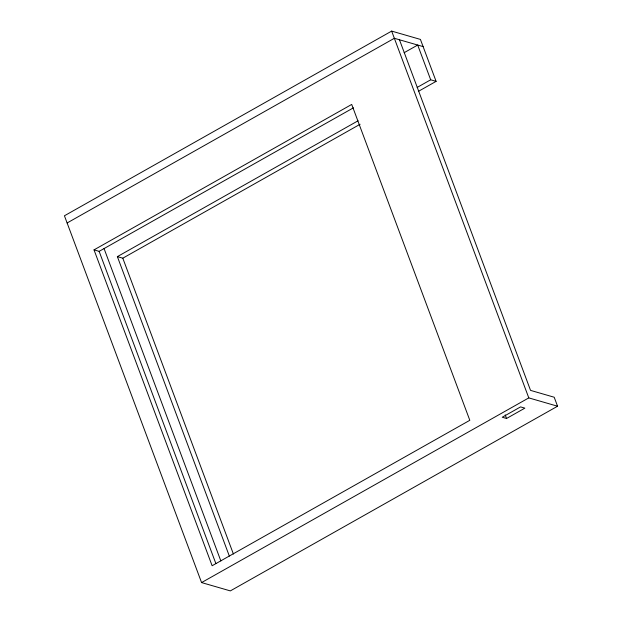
<?xml version="1.0" encoding="UTF-8"?>
<svg xmlns="http://www.w3.org/2000/svg" width="622" height="622" viewBox="0 0 622 622"><rect width="100%" height="100%" fill="white"/><g stroke="black" fill="none" stroke-linecap="round" stroke-linejoin="round"><path stroke-width="0.93" d="M418.373 91.372L436.108 81.365L420.425 39.419L391.658 31.1L64.431 215.78L201.575 582.581L230.342 590.9L557.569 406.22L554.202 397.233L530.543 390.383L399.456 39.769M67.122 222.971L394.348 38.292L423.115 46.611M404.168 52.683L417.696 45.048L430.688 79.795L436.108 81.365M94.023 249.873L351.71 104.434L469.812 420.301L212.125 565.74L94.023 249.873L99.139 251.35L353.444 107.824M229.347 556.107L117.379 256.629L358.062 120.792M417.175 87.422L430.688 79.795M117.379 256.629L122.798 258.192L360.099 124.26M201.575 582.581L528.793 397.893L557.569 406.22M506.541 418.482L524.867 408.141L520.575 406.897L502.249 417.238L506.541 418.482L505.196 414.89M391.658 31.1L528.793 397.893M122.798 258.192L233.405 554.031M104.029 248.481L220.849 560.943M99.139 251.35L215.873 563.571"/></g></svg>
